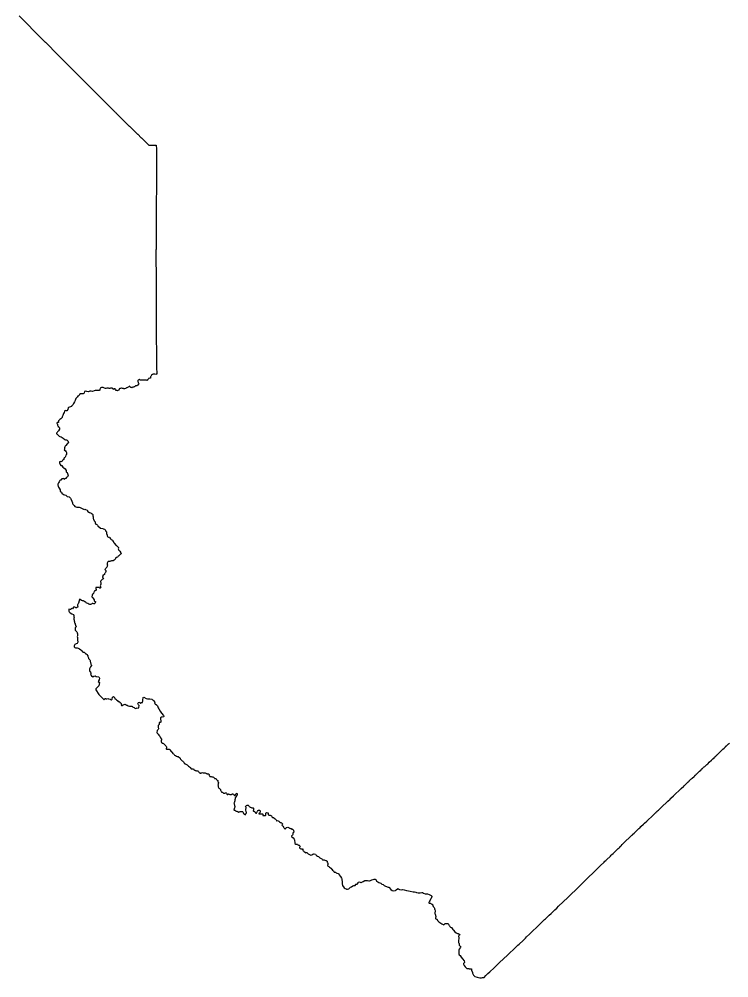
# Model space of a CAD drawing. Extents: x 6438959 to 7279357, y 1424492 to 2039161.
# Drawn here: x 6498228 to 6678693, y 1424492 to 1668222 of the extents above; entities that cross this region are included whole.
import ezdxf

# ---------------------------------------------------------------- set-up
doc = ezdxf.new("R2010")
doc.units = 21
doc.layers.add('COUNTY_BOUNDARY', color=40, linetype='Continuous')

msp = doc.modelspace()

# ---------------------------------------------------------------- linework, layer by layer
at = {"layer": 'COUNTY_BOUNDARY'}
msp.add_lwpolyline([(6498228, 1669041), (6500391, 1666871), (6501967, 1665291), (6501990, 1665268), (6504860, 1662391), (6504897, 1662355), (6504909, 1662343), (6508166, 1659081), (6508248, 1658998), (6509173, 1658055), (6509176, 1658045), (6509726, 1657488), (6511342, 1655871), (6511600, 1655613), (6511693, 1655520), (6511731, 1655482), (6511772, 1655445), (6511780, 1655432), (6511840, 1655373), (6511858, 1655365), (6511870, 1655354), (6511894, 1655320), (6515619, 1651599), (6516323, 1650896), (6519373, 1647850), (6519392, 1647831), (6520745, 1646481), (6520773, 1646454), (6522670, 1644560), (6522691, 1644539), (6522791, 1644445), (6522883, 1644359), (6524627, 1642607), (6526239, 1641054), (6526255, 1641038), (6526860, 1640421), (6527264, 1640021), (6527278, 1640007), (6528338, 1639023), (6528374, 1638989), (6529273, 1638079), (6529331, 1638020), (6531174, 1636152), (6532851, 1636148), (6532858, 1636148), (6533100, 1636148), (6533114, 1635198), (6533136, 1633763), (6533137, 1633694), (6533165, 1628286), (6533166, 1628178), (6533116, 1625506), (6533113, 1625395), (6533109, 1623787), (6533108, 1623137), (6533107, 1622992), (6533095, 1621753), (6533094, 1621653), (6533083, 1616790), (6533082, 1616574), (6533044, 1616140), (6533040, 1616094), (6533037, 1612062), (6533037, 1611984), (6533037, 1610524), (6533042, 1609724), (6533043, 1609694), (6533030, 1609652), (6532994, 1609536), (6533008, 1606507), (6533009, 1606477), (6533059, 1603944), (6533061, 1603843), (6533065, 1603652), (6533079, 1600855), (6533080, 1600760), (6533057, 1598270), (6533056, 1598204), (6533026, 1594898), (6533097, 1588556), (6533105, 1587826), (6533160, 1582861), (6533169, 1582038), (6533171, 1581924), (6533125, 1579899), (6533125, 1579809), (6533125, 1579758), (6533210, 1578077), (6533215, 1577978), (6533081, 1577928), (6533056, 1577919), (6532757, 1577929), (6532664, 1577928), (6532508, 1577926), (6532285, 1577932), (6532135, 1577905), (6531921, 1577715), (6531780, 1577583), (6531703, 1577409), (6531636, 1577263), (6531607, 1577142), (6531583, 1576972), (6531462, 1576910), (6531187, 1576893), (6531104, 1576882), (6531078, 1576820), (6531060, 1576688), (6530987, 1576600), (6530896, 1576538), (6530846, 1576436), (6530761, 1576386), (6530649, 1576430), (6530605, 1576465), (6530309, 1576454), (6530136, 1576442), (6529937, 1576466), (6529855, 1576469), (6529684, 1576457), (6529544, 1576469), (6529365, 1576469), (6529206, 1576446), (6529080, 1576478), (6528954, 1576543), (6528843, 1576578), (6528725, 1576576), (6528622, 1576523), (6528514, 1576482), (6528437, 1576367), (6528411, 1576235), (6528405, 1576106), (6528455, 1575930), (6528498, 1575777), (6528542, 1575648), (6528621, 1575536), (6528654, 1575483), (6528636, 1575445), (6528580, 1575384), (6528501, 1575275), (6528457, 1575202), (6528339, 1575143), (6528272, 1575032), (6528239, 1574988), (6528190, 1574983), (6528087, 1574973), (6527955, 1574994), (6527841, 1575000), (6527726, 1574956), (6527644, 1574868), (6527556, 1574780), (6527459, 1574715), (6527318, 1574695), (6527207, 1574692), (6527142, 1574713), (6527077, 1574683), (6526998, 1574613), (6526957, 1574540), (6526919, 1574463), (6526787, 1574537), (6526649, 1574616), (6526585, 1574613), (6526479, 1574766), (6526394, 1574822), (6526330, 1574875), (6526221, 1574846), (6526077, 1574761), (6525922, 1574670), (6525772, 1574594), (6525625, 1574488), (6525543, 1574453), (6525432, 1574427), (6525235, 1574339), (6525021, 1574257), (6524886, 1574257), (6524768, 1574298), (6524663, 1574322), (6524536, 1574333), (6524292, 1574378), (6524192, 1574420), (6523960, 1574335), (6523831, 1574288), (6523740, 1574236), (6523681, 1574198), (6523637, 1574092), (6523583, 1573984), (6523539, 1573884), (6523354, 1573773), (6523201, 1573768), (6523066, 1573783), (6522893, 1573833), (6522721, 1574104), (6522633, 1574204), (6522575, 1574239), (6522422, 1574216), (6522325, 1574164), (6522213, 1574117), (6522146, 1574088), (6522047, 1574314), (6521851, 1574385), (6521604, 1574404), (6521422, 1574413), (6521269, 1574364), (6521205, 1574337), (6521099, 1574361), (6520979, 1574418), (6520885, 1574450), (6520803, 1574439), (6520501, 1574401), (6520298, 1574332), (6520157, 1574297), (6519946, 1574386), (6519624, 1574545), (6519466, 1574566), (6519131, 1574547), (6518972, 1574488), (6518878, 1574424), (6518825, 1574383), (6518757, 1574075), (6518706, 1573911), (6518603, 1573814), (6518439, 1573853), (6518219, 1573777), (6517896, 1573855), (6517538, 1573806), (6517324, 1573707), (6516848, 1573599), (6516534, 1573656), (6516226, 1573639), (6515988, 1573523), (6515785, 1573476), (6515468, 1573533), (6515211, 1573634), (6514867, 1573541), (6514737, 1573262), (6514637, 1573086), (6514507, 1572999), (6514354, 1572949), (6514011, 1572933), (6513870, 1572968), (6513756, 1572945), (6513591, 1572869), (6513538, 1572673), (6513426, 1572518), (6513208, 1572372), (6513088, 1572337), (6513040, 1572149), (6512955, 1572096), (6512629, 1571801), (6512495, 1571299), (6512323, 1570897), (6512061, 1570528), (6511972, 1570256), (6511766, 1570065), (6511578, 1569937), (6511563, 1569825), (6511537, 1569737), (6511304, 1569673), (6511014, 1569565), (6510779, 1569457), (6510690, 1569367), (6510589, 1568982), (6510316, 1568681), (6510215, 1568628), (6509919, 1568694), (6509834, 1568650), (6509772, 1568568), (6509669, 1568233), (6509535, 1567949), (6509331, 1567464), (6509180, 1567080), (6509148, 1566932), (6508955, 1566787), (6508857, 1566615), (6508606, 1566413), (6508324, 1566220), (6508181, 1566112), (6508220, 1565901), (6508217, 1565789), (6508204, 1565704), (6507979, 1565682), (6507803, 1565618), (6507770, 1565553), (6507847, 1565497), (6507931, 1565379), (6507999, 1565236), (6508007, 1565146), (6508007, 1565086), (6508006, 1565023), (6508029, 1564906), (6508170, 1564683), (6508389, 1564476), (6508471, 1564247), (6508464, 1563991), (6508191, 1563598), (6508001, 1563303), (6507854, 1563168), (6507733, 1563004), (6507750, 1562834), (6507891, 1562675), (6508365, 1562233), (6508558, 1562118), (6508866, 1562035), (6509174, 1561875), (6509414, 1561663), (6509813, 1561385), (6510036, 1561288), (6510250, 1561255), (6510414, 1561228), (6510563, 1561037), (6510714, 1560769), (6510771, 1560531), (6510669, 1560458), (6510510, 1560377), (6510395, 1560251), (6510059, 1559861), (6509929, 1559621), (6509864, 1559454), (6509717, 1559205), (6509731, 1558970), (6509736, 1558808), (6509710, 1558708), (6509976, 1558438), (6510183, 1558237), (6510250, 1558040), (6510267, 1557808), (6510287, 1557708), (6510249, 1557579), (6510122, 1557403), (6510024, 1557051), (6509959, 1556902), (6509824, 1556817), (6509692, 1556703), (6509582, 1556483), (6509544, 1556310), (6509311, 1556120), (6509255, 1555999), (6509123, 1555809), (6509005, 1555739), (6508890, 1555704), (6508706, 1555734), (6508564, 1555700), (6508528, 1555681), (6508461, 1555647), (6508470, 1555415), (6508624, 1554997), (6508799, 1554751), (6509067, 1554750), (6509294, 1554291), (6509596, 1554170), (6509953, 1553895), (6510180, 1553480), (6510174, 1553140), (6510267, 1553049), (6510449, 1552980), (6510603, 1552478), (6510658, 1552225), (6510504, 1551888), (6510351, 1551745), (6510269, 1551681), (6510213, 1551522), (6510174, 1551425), (6509951, 1551417), (6509757, 1551291), (6509630, 1551223), (6509565, 1551419), (6509133, 1551379), (6509102, 1551335), (6508947, 1551100), (6508791, 1551045), (6508659, 1550992), (6508603, 1550954), (6508379, 1550564), (6508261, 1550336), (6508142, 1550154), (6508080, 1550007), (6508054, 1549937), (6508034, 1549815), (6508058, 1549723), (6508108, 1549606), (6508133, 1549537), (6508171, 1549419), (6508201, 1549274), (6508409, 1549011), (6508650, 1548560), (6508683, 1548419), (6508649, 1548218), (6508774, 1548160), (6508957, 1548001), (6509106, 1547717), (6509531, 1547358), (6509756, 1547249), (6510089, 1547199), (6510338, 1546931), (6510446, 1546881), (6510938, 1546764), (6511254, 1546463), (6511345, 1546312), (6511652, 1545703), (6511702, 1545462), (6511752, 1545362), (6511760, 1545087), (6511835, 1544936), (6512068, 1544786), (6512084, 1544711), (6512201, 1544611), (6512209, 1544560), (6512425, 1544327), (6512933, 1544150), (6513458, 1544124), (6513725, 1544082), (6514074, 1543873), (6514258, 1543822), (6514424, 1543722), (6514732, 1543588), (6514940, 1543621), (6515057, 1543596), (6515523, 1543420), (6515573, 1543344), (6515606, 1543144), (6515664, 1543044), (6516089, 1542835), (6516373, 1542743), (6516539, 1542659), (6516630, 1542576), (6516689, 1542551), (6516739, 1542484), (6516913, 1542375), (6516980, 1542292), (6516997, 1542225), (6516996, 1541975), (6517070, 1541666), (6517086, 1541283), (6517136, 1541108), (6517318, 1540691), (6517543, 1540432), (6517584, 1540048), (6517625, 1539932), (6517742, 1539840), (6517867, 1539798), (6518050, 1539664), (6518050, 1539630), (6518108, 1539589), (6518258, 1539413), (6518873, 1538845), (6519540, 1538702), (6519573, 1538661), (6519965, 1538518), (6520064, 1538418), (6520147, 1538285), (6520172, 1538143), (6520372, 1537951), (6520438, 1537842), (6520454, 1537600), (6520412, 1537425), (6520578, 1537025), (6520611, 1536875), (6520702, 1536658), (6520769, 1536575), (6520935, 1536499), (6521210, 1536490), (6521318, 1536365), (6521426, 1536081), (6521593, 1535923), (6521801, 1535847), (6521934, 1535772), (6522009, 1535672), (6522050, 1535497), (6522299, 1535180), (6522349, 1534971), (6522923, 1534395), (6523040, 1534328), (6523481, 1533902), (6523505, 1533826), (6523497, 1533693), (6523438, 1533577), (6523446, 1533368), (6523471, 1533310), (6523837, 1532984), (6524028, 1532725), (6524028, 1532667), (6524211, 1532375), (6524168, 1532306), (6524033, 1532233), (6523959, 1532186), (6523795, 1532031), (6523665, 1531882), (6523603, 1531815), (6523544, 1531754), (6523456, 1531716), (6523379, 1531684), (6523320, 1531561), (6523208, 1531464), (6522991, 1531356), (6522906, 1531315), (6522826, 1531259), (6522761, 1531180), (6522725, 1531025), (6522640, 1530910), (6522543, 1530802), (6522484, 1530735), (6522399, 1530688), (6522296, 1530644), (6522196, 1530571), (6522099, 1530513), (6521958, 1530501), (6521826, 1530502), (6521679, 1530496), (6521529, 1530462), (6521417, 1530389), (6521276, 1530316), (6521056, 1530302), (6520891, 1530308), (6520827, 1530287), (6520762, 1530214), (6520576, 1529918), (6520596, 1529774), (6520634, 1529666), (6520660, 1529425), (6520645, 1529278), (6520647, 1529149), (6520670, 1529052), (6520638, 1528967), (6520561, 1528917), (6520417, 1528841), (6520341, 1528688), (6520270, 1528589), (6520005, 1528299), (6520128, 1528193), (6520227, 1528028), (6520226, 1527770), (6520152, 1527506), (6520122, 1527438), (6519981, 1527301), (6519937, 1527174), (6519892, 1527057), (6519704, 1526893), (6519586, 1526847), (6519522, 1526829), (6519513, 1526729), (6519545, 1526627), (6519488, 1526542), (6519444, 1526451), (6519444, 1526321), (6519531, 1526166), (6519640, 1526077), (6519554, 1525925), (6519498, 1525857), (6519374, 1525805), (6519210, 1525667), (6519101, 1525503), (6519030, 1525403), (6518877, 1525278), (6518987, 1524851), (6518995, 1524713), (6518986, 1524567), (6518880, 1524356), (6518823, 1524121), (6518896, 1523921), (6518966, 1523692), (6518939, 1523615), (6518851, 1523560), (6518722, 1523549), (6518490, 1523690), (6518373, 1523749), (6518118, 1523759), (6517842, 1523739), (6517721, 1523716), (6517715, 1523613), (6517759, 1523466), (6517776, 1523252), (6517775, 1523081), (6517757, 1523002), (6517678, 1522947), (6517599, 1522909), (6517478, 1522903), (6517404, 1522904), (6517360, 1522798), (6517283, 1522651), (6517227, 1522531), (6517147, 1522202), (6517041, 1522109), (6516905, 1521995), (6516793, 1521775), (6516763, 1521581), (6516748, 1521405), (6516683, 1521326), (6516964, 1521134), (6517143, 1520820), (6517298, 1520593), (6517258, 1520364), (6517590, 1520183), (6517646, 1520136), (6517657, 1520039), (6517468, 1519638), (6517394, 1519559), (6517274, 1519559), (6517186, 1519618), (6516931, 1519701), (6516851, 1519696), (6516790, 1519646), (6516701, 1519482), (6516586, 1519450), (6516396, 1519433), (6516219, 1519410), (6516011, 1519457), (6515909, 1519519), (6515683, 1519641), (6515472, 1519776), (6515305, 1519827), (6515164, 1519974), (6514895, 1520072), (6514692, 1520228), (6514575, 1520307), (6514332, 1520329), (6514056, 1520447), (6513731, 1520648), (6513590, 1520710), (6513522, 1520713), (6513493, 1520645), (6513551, 1520548), (6513518, 1520405), (6513480, 1520317), (6513287, 1519780), (6513251, 1519657), (6513234, 1519575), (6513124, 1519420), (6513092, 1519340), (6513081, 1519313), (6513072, 1519291), (6513066, 1519277), (6513077, 1519067), (6513115, 1518937), (6513150, 1518784), (6513167, 1518708), (6513066, 1518689), (6512906, 1518659), (6512823, 1518600), (6512720, 1518527), (6512644, 1518596), (6512562, 1518672), (6512407, 1518693), (6512271, 1518731), (6512063, 1518729), (6512007, 1518697), (6511987, 1518641), (6511978, 1518585), (6511821, 1518271), (6511518, 1518395), (6511395, 1518250), (6511339, 1518176), (6511196, 1518175), (6510893, 1518216), (6510867, 1518210), (6510846, 1518054), (6510857, 1517834), (6510874, 1517713), (6510918, 1517581), (6511093, 1517372), (6511184, 1517296), (6511635, 1517062), (6512060, 1516861), (6512101, 1516588), (6512144, 1516391), (6512208, 1516215), (6512154, 1515962), (6512165, 1515657), (6512200, 1515387), (6512184, 1515202), (6512305, 1515063), (6512299, 1514978), (6512295, 1514923), (6512324, 1514779), (6512415, 1514661), (6512450, 1514584), (6512432, 1514511), (6512455, 1514388), (6512589, 1514132), (6512670, 1513916), (6512706, 1513817), (6512729, 1513703), (6512567, 1513559), (6512458, 1513451), (6512440, 1513321), (6512466, 1513028), (6512495, 1512881), (6512574, 1512781), (6512860, 1512486), (6512936, 1512254), (6512936, 1512154), (6513020, 1512016), (6513025, 1511760), (6513057, 1511549), (6513054, 1511411), (6512986, 1511249), (6513035, 1511017), (6513076, 1510929), (6513064, 1510838), (6513040, 1510744), (6513054, 1510492), (6513103, 1510245), (6513147, 1510124), (6513170, 1510016), (6513149, 1509863), (6513057, 1509655), (6512975, 1509493), (6512760, 1509435), (6512548, 1509357), (6512420, 1509237), (6512203, 1508887), (6512178, 1508796), (6512174, 1508661), (6512296, 1508550), (6512361, 1508473), (6512540, 1508396), (6512724, 1508411), (6512971, 1508395), (6513255, 1508303), (6513601, 1508176), (6513929, 1507899), (6514175, 1507602), (6514316, 1507404), (6514527, 1507307), (6514755, 1507256), (6514963, 1507115), (6515074, 1506959), (6515127, 1506873), (6515282, 1506843), (6515446, 1506664), (6515663, 1506370), (6515706, 1506179), (6515747, 1505976), (6515826, 1505820), (6515828, 1505691), (6515963, 1505585), (6516112, 1505455), (6516197, 1505299), (6516273, 1505167), (6516296, 1505123), (6516257, 1504938), (6516359, 1504720), (6516400, 1504544), (6516438, 1504394), (6516481, 1504235), (6516563, 1504079), (6516607, 1503965), (6516598, 1503885), (6516358, 1503518), (6516102, 1503064), (6516079, 1502648), (6516165, 1502380), (6516399, 1502271), (6516424, 1501904), (6516401, 1501647), (6516635, 1501281), (6516991, 1501014), (6517224, 1501186), (6517530, 1501285), (6517825, 1501115), (6518464, 1501056), (6518698, 1500690), (6518564, 1500225), (6518357, 1499821), (6518652, 1499541), (6518458, 1498708), (6518116, 1498352), (6518051, 1498304), (6517748, 1497947), (6517700, 1497703), (6518489, 1496520), (6519732, 1495253), (6519867, 1495290), (6519952, 1495303), (6520130, 1495508), (6520254, 1495474), (6520304, 1495440), (6520386, 1495440), (6520421, 1495440), (6520512, 1495440), (6520779, 1495481), (6520946, 1495414), (6521329, 1495313), (6521470, 1495229), (6521637, 1495179), (6521663, 1495155), (6521867, 1495360), (6521951, 1495849), (6522184, 1495997), (6522455, 1495766), (6522590, 1495452), (6522663, 1495452), (6522703, 1495430), (6522754, 1495402), (6522946, 1495201), (6523254, 1495034), (6523292, 1495016), (6523329, 1494815), (6523427, 1494767), (6523525, 1494767), (6523553, 1494792), (6523573, 1494772), (6523653, 1494691), (6523803, 1494608), (6523861, 1494507), (6523936, 1494491), (6524177, 1494199), (6524194, 1494140), (6524276, 1494024), (6524203, 1493816), (6524227, 1493743), (6524428, 1493719), (6524649, 1493864), (6524917, 1493965), (6525075, 1494040), (6525180, 1494010), (6525279, 1494010), (6525400, 1493899), (6525508, 1493790), (6525581, 1493802), (6525664, 1493823), (6525746, 1493811), (6525804, 1493758), (6525873, 1493657), (6526291, 1493564), (6526633, 1493593), (6526866, 1493559), (6527023, 1493463), (6527162, 1493342), (6527432, 1493259), (6527630, 1493017), (6527900, 1492983), (6528198, 1493162), (6528486, 1493039), (6528668, 1493188), (6528712, 1493690), (6528563, 1493872), (6528490, 1494103), (6528436, 1494274), (6528459, 1494433), (6528569, 1494484), (6528800, 1494547), (6528849, 1494481), (6528874, 1494487), (6529091, 1494304), (6529149, 1494295), (6529286, 1494432), (6529324, 1494470), (6529408, 1494487), (6529549, 1494529), (6529583, 1494620), (6529702, 1494831), (6529693, 1494906), (6529687, 1494949), (6529696, 1495070), (6529744, 1495759), (6529949, 1495808), (6530527, 1495509), (6530834, 1495427), (6530908, 1495382), (6530909, 1495386), (6530934, 1495394), (6531417, 1495427), (6531430, 1495438), (6531934, 1495352), (6532117, 1495160), (6532301, 1495093), (6532361, 1495026), (6532684, 1494668), (6532700, 1494585), (6532708, 1494493), (6532675, 1494351), (6532804, 1494165), (6533150, 1493863), (6533372, 1493645), (6533549, 1493121), (6533747, 1492854), (6534072, 1492282), (6534382, 1491797), (6534939, 1491154), (6535026, 1491057), (6535125, 1490985), (6534967, 1490861), (6534601, 1490747), (6534345, 1490732), (6534235, 1490718), (6534126, 1490595), (6534141, 1490350), (6534233, 1489715), (6534236, 1489531), (6534065, 1489444), (6533870, 1489368), (6533824, 1489135), (6533814, 1488903), (6533742, 1488792), (6533609, 1488668), (6533574, 1488435), (6533577, 1488178), (6533667, 1487812), (6533607, 1487664), (6533510, 1487529), (6533329, 1487331), (6533261, 1486841), (6533278, 1486683), (6533594, 1486399), (6533727, 1486182), (6533794, 1486141), (6533968, 1485898), (6534128, 1485491), (6534384, 1485199), (6534418, 1485024), (6534407, 1484976), (6534393, 1484916), (6534328, 1484856), (6534359, 1484664), (6534376, 1484531), (6534403, 1484429), (6534464, 1484329), (6534607, 1484176), (6534710, 1484115), (6534792, 1484112), (6534927, 1484045), (6535024, 1483959), (6535109, 1483874), (6535203, 1483801), (6535312, 1483704), (6535397, 1483648), (6535476, 1483563), (6535549, 1483466), (6535620, 1483343), (6535661, 1483246), (6535696, 1483131), (6535705, 1483014), (6535676, 1482914), (6535614, 1482837), (6535594, 1482729), (6535687, 1482617), (6535764, 1482608), (6536245, 1482656), (6536312, 1482656), (6536377, 1482618), (6536459, 1482568), (6536541, 1482518), (6536655, 1482456), (6536723, 1482392), (6536749, 1482324), (6536735, 1482204), (6536767, 1482124), (6536846, 1482124), (6536943, 1482063), (6536990, 1481972), (6537031, 1481884), (6537116, 1481840), (6537183, 1481752), (6537231, 1481652), (6537330, 1481525), (6537439, 1481470), (6537550, 1481355), (6537621, 1481249), (6537770, 1481138), (6537993, 1480988), (6538228, 1480853), (6538366, 1480768), (6538465, 1480733), (6538548, 1480721), (6538644, 1480742), (6538774, 1480645), (6538961, 1480525), (6539052, 1480460), (6539161, 1480334), (6539193, 1480216), (6539237, 1480078), (6539381, 1479876), (6539519, 1479802), (6539689, 1479703), (6539839, 1479568), (6540024, 1479397), (6540132, 1479262), (6540182, 1479154), (6540203, 1479077), (6540279, 1479001), (6540385, 1478931), (6540493, 1478875), (6540596, 1478816), (6540784, 1478696), (6540933, 1478607), (6541133, 1478476), (6541294, 1478317), (6541538, 1478111), (6541673, 1477947), (6541957, 1477624), (6542069, 1477604), (6542321, 1477618), (6542450, 1477628), (6542576, 1477598), (6542679, 1477487), (6542863, 1477328), (6542987, 1477220), (6543127, 1477181), (6543327, 1477135), (6543544, 1477126), (6543641, 1477114), (6543755, 1477044), (6543870, 1476906), (6543970, 1476742), (6544046, 1476674), (6544157, 1476562), (6544254, 1476518), (6544401, 1476501), (6544533, 1476595), (6544588, 1476633), (6544650, 1476639), (6544814, 1476657), (6545028, 1476651), (6545186, 1476645), (6545321, 1476619), (6545518, 1476590), (6545670, 1476540), (6545823, 1476446), (6545914, 1476402), (6546034, 1476376), (6546163, 1476359), (6546233, 1476367), (6546354, 1476379), (6546474, 1476315), (6546562, 1476135), (6546562, 1476047), (6546568, 1475965), (6546589, 1475821), (6546671, 1475686), (6546753, 1475663), (6547081, 1475645), (6547231, 1475604), (6547407, 1475613), (6547509, 1475593), (6547609, 1475522), (6547689, 1475446), (6547820, 1475346), (6547867, 1475226), (6547918, 1475182), (6547994, 1475161), (6548097, 1475170), (6548237, 1475141), (6548322, 1475065), (6548419, 1474947), (6548487, 1474859), (6548601, 1474765), (6548716, 1474636), (6548751, 1474556), (6548774, 1474448), (6548783, 1474348), (6548827, 1474263), (6548886, 1474178), (6548924, 1474107), (6548930, 1474010), (6548860, 1473860), (6548819, 1473801), (6548795, 1473672), (6548775, 1473557), (6548790, 1473431), (6548804, 1473255), (6548851, 1473073), (6548937, 1472844), (6549013, 1472723), (6549162, 1472659), (6549253, 1472585), (6549321, 1472491), (6549397, 1472350), (6549462, 1472218), (6549512, 1472065), (6549573, 1471915), (6549661, 1471760), (6549714, 1471695), (6549861, 1471681), (6549961, 1471669), (6550025, 1471616), (6550090, 1471537), (6550181, 1471478), (6550274, 1471440), (6550377, 1471431), (6550542, 1471449), (6550679, 1471496), (6550791, 1471529), (6550905, 1471499), (6550987, 1471423), (6551031, 1471308), (6551075, 1471203), (6551152, 1471123), (6551284, 1471135), (6551342, 1471200), (6551459, 1471235), (6551530, 1471215), (6551635, 1471159), (6551770, 1471115), (6551888, 1471095), (6552043, 1471124), (6552210, 1471139), (6552304, 1471154), (6552392, 1471178), (6552468, 1471237), (6552565, 1471248), (6552636, 1471228), (6552723, 1471145), (6552791, 1471028), (6552864, 1470919), (6552970, 1470831), (6553090, 1470875), (6553146, 1470958), (6553207, 1471028), (6553266, 1471084), (6553313, 1471167), (6553386, 1471293), (6553459, 1471370), (6553533, 1471402), (6553621, 1471393), (6553682, 1471346), (6553700, 1471267), (6553665, 1471146), (6553642, 1470961), (6553600, 1470811), (6553536, 1470732), (6553152, 1470288), (6553114, 1470167), (6553126, 1470035), (6553120, 1469950), (6553097, 1469841), (6553070, 1469724), (6553032, 1469559), (6553030, 1469397), (6553027, 1469303), (6553006, 1469127), (6552942, 1469004), (6552851, 1468895), (6552869, 1468774), (6552927, 1468645), (6552965, 1468504), (6552998, 1468325), (6553042, 1468043), (6553033, 1467855), (6553010, 1467740), (6552946, 1467608), (6552902, 1467523), (6552887, 1467426), (6552852, 1467185), (6552931, 1467149), (6553054, 1467114), (6553181, 1467020), (6553248, 1466965), (6553403, 1466865), (6553483, 1466865), (6553565, 1466868), (6553714, 1466812), (6553779, 1466759), (6553849, 1466686), (6553911, 1466636), (6553993, 1466648), (6554116, 1466669), (6554236, 1466698), (6554415, 1466766), (6554612, 1466781), (6554832, 1466787), (6554981, 1466775), (6555060, 1466743), (6555134, 1466669), (6555181, 1466549), (6555225, 1466402), (6555298, 1466285), (6555413, 1466153), (6555747, 1465947), (6555823, 1466073), (6555870, 1466194), (6555917, 1466285), (6555981, 1466362), (6556058, 1466450), (6556046, 1466526), (6556005, 1466623), (6555966, 1466688), (6555899, 1466858), (6555822, 1466976), (6555837, 1467055), (6555890, 1467155), (6555887, 1467317), (6555890, 1467461), (6555922, 1467611), (6555925, 1467793), (6555892, 1467901), (6555825, 1468057), (6555880, 1468175), (6555924, 1468242), (6556074, 1468328), (6556244, 1468381), (6556326, 1468395), (6556470, 1468372), (6556523, 1468313), (6556605, 1468222), (6556731, 1468076), (6556866, 1467987), (6556995, 1467920), (6557209, 1467806), (6557356, 1467694), (6557461, 1467703), (6557526, 1467694), (6557670, 1467700), (6557764, 1467692), (6557811, 1467586), (6557799, 1467454), (6557787, 1467318), (6557723, 1466989), (6557834, 1466901), (6557996, 1466854), (6558107, 1466770), (6558201, 1466652), (6558225, 1466552), (6558432, 1466379), (6558577, 1466352), (6558673, 1466588), (6558729, 1466726), (6558808, 1466858), (6558881, 1466958), (6558937, 1467023), (6559060, 1467102), (6559186, 1467152), (6559333, 1467137), (6559409, 1467055), (6559444, 1466982), (6559509, 1466915), (6559530, 1466811), (6559488, 1466653), (6559462, 1466506), (6559442, 1466418), (6559368, 1466388), (6559301, 1466374), (6559198, 1466291), (6559198, 1466200), (6559292, 1466180), (6559363, 1466177), (6559474, 1466156), (6559674, 1466145), (6559806, 1466145), (6559990, 1466145), (6560090, 1466166), (6560222, 1466136), (6560228, 1465755), (6560298, 1465740), (6560466, 1465731), (6560671, 1465740), (6560794, 1465731), (6560858, 1465755), (6560923, 1465837), (6560935, 1465952), (6560955, 1466114), (6560976, 1466314), (6560999, 1466431), (6561052, 1466469), (6561140, 1466501), (6561374, 1466475), (6561535, 1466436), (6561565, 1466358), (6561589, 1466158), (6561582, 1465996), (6561640, 1465901), (6561727, 1465863), (6561868, 1465847), (6562086, 1465824), (6562247, 1465754), (6562392, 1465689), (6562463, 1465533), (6562512, 1465417), (6562550, 1465304), (6562647, 1465284), (6562829, 1465253), (6562967, 1465212), (6563114, 1465126), (6563336, 1464933), (6563494, 1464783), (6563606, 1464678), (6563647, 1464511), (6563674, 1464372), (6563751, 1464423), (6563911, 1464449), (6564061, 1464403), (6564227, 1464314), (6564392, 1464188), (6564434, 1464075), (6564619, 1464009), (6564771, 1463975), (6564951, 1463886), (6565121, 1463759), (6565193, 1463671), (6565175, 1463568), (6565111, 1463399), (6565065, 1463310), (6565116, 1463258), (6565228, 1463142), (6565346, 1463011), (6565423, 1462912), (6565471, 1462828), (6565485, 1462806), (6565550, 1462691), (6565650, 1462542), (6565745, 1462412), (6565827, 1462373), (6565924, 1462370), (6565990, 1462459), (6566085, 1462592), (6566199, 1462720), (6566307, 1462747), (6566523, 1462761), (6566683, 1462750), (6566879, 1462659), (6566965, 1462578), (6567096, 1462508), (6567215, 1462493), (6567366, 1462496), (6567452, 1462455), (6567473, 1462370), (6567521, 1462252), (6567603, 1462251), (6567699, 1462255), (6567790, 1462226), (6567970, 1462050), (6568017, 1461884), (6568035, 1461706), (6568050, 1461543), (6567962, 1461445), (6567818, 1461350), (6567791, 1461198), (6567801, 1461045), (6567802, 1460899), (6567736, 1460779), (6567622, 1460693), (6567445, 1460583), (6567452, 1460500), (6567586, 1460348), (6567877, 1460065), (6568126, 1459738), (6568231, 1459537), (6568286, 1459355), (6568325, 1458962), (6568331, 1458847), (6568357, 1458641), (6568579, 1458510), (6568639, 1458506), (6568643, 1458506), (6569044, 1458481), (6569089, 1458327), (6569086, 1458272), (6569272, 1458210), (6569446, 1458186), (6569624, 1458056), (6569691, 1457916), (6569628, 1457774), (6569521, 1457667), (6569537, 1457584), (6569632, 1457475), (6569704, 1457392), (6569839, 1457224), (6569976, 1457252), (6570067, 1457253), (6570124, 1457246), (6570181, 1457240), (6570244, 1457232), (6570381, 1457269), (6570388, 1457193), (6570386, 1456934), (6570435, 1456800), (6570605, 1456678), (6570715, 1456545), (6570919, 1456451), (6570964, 1456384), (6570957, 1456283), (6570978, 1456275), (6571086, 1456321), (6571261, 1456376), (6571364, 1456383), (6571471, 1456314), (6571563, 1456198), (6571731, 1455991), (6571917, 1455906), (6572061, 1455875), (6572225, 1455742), (6572413, 1455713), (6572653, 1455795), (6572930, 1455908), (6573187, 1456050), (6573266, 1456030), (6573549, 1455969), (6573703, 1455727), (6573819, 1455576), (6574089, 1455395), (6574322, 1455366), (6574429, 1455243), (6574656, 1455029), (6574987, 1454866), (6575170, 1454783), (6575243, 1454634), (6575365, 1454510), (6575662, 1454460), (6575815, 1454471), (6575965, 1454429), (6576264, 1454293), (6576554, 1454132), (6576552, 1454044), (6576536, 1453926), (6576569, 1453903), (6576650, 1453786), (6576730, 1453561), (6576740, 1453308), (6576670, 1453072), (6576688, 1452978), (6576736, 1452923), (6576943, 1452808), (6577169, 1452661), (6577427, 1452485), (6577547, 1452352), (6577583, 1452244), (6577706, 1452092), (6577927, 1451878), (6578141, 1451681), (6578270, 1451509), (6578359, 1451390), (6578463, 1451359), (6578639, 1451335), (6578824, 1451173), (6579045, 1451059), (6579351, 1450979), (6579527, 1450909), (6579612, 1450695), (6579822, 1450375), (6579968, 1450248), (6580206, 1449839), (6580291, 1449669), (6580283, 1449402), (6580371, 1449018), (6580334, 1448544), (6580359, 1448383), (6580453, 1448002), (6580587, 1447691), (6580738, 1447585), (6580885, 1447358), (6581099, 1447219), (6581344, 1447131), (6581486, 1447034), (6581751, 1447031), (6582043, 1447150), (6582234, 1447312), (6582495, 1447547), (6582714, 1447657), (6583043, 1447849), (6583346, 1447965), (6583652, 1447966), (6583728, 1448012), (6583732, 1448135), (6583716, 1448235), (6583815, 1448275), (6584026, 1448280), (6584185, 1448303), (6584274, 1448428), (6584394, 1448659), (6584524, 1448790), (6584752, 1448861), (6584979, 1448855), (6585116, 1448730), (6585228, 1448670), (6585280, 1448724), (6585314, 1448789), (6585376, 1448796), (6585691, 1448950), (6586163, 1449207), (6586374, 1449265), (6586835, 1449245), (6587183, 1449139), (6587345, 1449114), (6587564, 1449208), (6587870, 1449377), (6588247, 1449512), (6588531, 1449583), (6588740, 1449600), (6588953, 1449518), (6589020, 1449334), (6589050, 1449285), (6589129, 1449033), (6589396, 1448872), (6589683, 1448753), (6589921, 1448635), (6590159, 1448518), (6590476, 1448343), (6590797, 1448233), (6591039, 1448004), (6591414, 1447830), (6592079, 1447568), (6592276, 1447562), (6592324, 1447483), (6592710, 1446986), (6593047, 1446658), (6593444, 1446584), (6593934, 1446671), (6594105, 1446829), (6594432, 1447125), (6594567, 1447165), (6594642, 1447086), (6594929, 1446926), (6595559, 1446831), (6595822, 1446923), (6596108, 1446845), (6596709, 1446701), (6597254, 1446602), (6597690, 1446499), (6598383, 1446380), (6598496, 1446365), (6598717, 1446344), (6599085, 1446233), (6599274, 1446158), (6599651, 1446082), (6600242, 1446132), (6600647, 1446159), (6600762, 1446145), (6601010, 1445992), (6601461, 1445861), (6602047, 1445805), (6602448, 1445693), (6602997, 1445413), (6603169, 1445253), (6603170, 1445150), (6603110, 1444949), (6603010, 1444680), (6602851, 1444464), (6602715, 1444274), (6602591, 1443978), (6602421, 1443662), (6602381, 1443588), (6602402, 1443541), (6602511, 1443501), (6602843, 1443489), (6602918, 1443428), (6602998, 1443329), (6603201, 1443254), (6603325, 1443196), (6603370, 1443103), (6603449, 1442868), (6603478, 1442597), (6603654, 1442431), (6603740, 1442373), (6603852, 1442184), (6603886, 1441926), (6603936, 1441860), (6604012, 1441560), (6603913, 1440935), (6604030, 1440543), (6604064, 1440518), (6604106, 1440360), (6604196, 1440093), (6604159, 1439883), (6604131, 1439783), (6604124, 1439586), (6604157, 1439456), (6604258, 1439437), (6604405, 1439456), (6604558, 1439252), (6604566, 1439185), (6604608, 1439135), (6604617, 1439077), (6604675, 1438994), (6604750, 1438886), (6604942, 1438719), (6605243, 1438578), (6605743, 1438221), (6606194, 1438005), (6606302, 1438039), (6606435, 1438181), (6606593, 1438264), (6606827, 1438314), (6606874, 1438293), (6607032, 1438283), (6607240, 1438346), (6607323, 1438294), (6607500, 1437990), (6607578, 1437793), (6607670, 1437723), (6607754, 1437574), (6607811, 1437451), (6607947, 1437384), (6608153, 1437295), (6608309, 1437014), (6608497, 1436786), (6608687, 1436585), (6608979, 1436158), (6609314, 1435917), (6609509, 1435848), (6609686, 1435720), (6609795, 1435753), (6609871, 1435746), (6610250, 1435513), (6610274, 1435472), (6610161, 1435306), (6609955, 1435042), (6609958, 1434981), (6610025, 1434829), (6610032, 1434399), (6609980, 1434072), (6609939, 1433783), (6609915, 1433508), (6610005, 1433297), (6610086, 1433183), (6610108, 1432995), (6610143, 1432772), (6610369, 1432500), (6610520, 1432381), (6610521, 1432313), (6610466, 1432248), (6610338, 1432085), (6610142, 1431753), (6610050, 1431490), (6609994, 1431257), (6609999, 1431129), (6610075, 1430962), (6610067, 1430595), (6610037, 1430575), (6610139, 1430380), (6610355, 1430196), (6610659, 1429776), (6610995, 1429356), (6611410, 1428811), (6611500, 1428454), (6611488, 1428393), (6611355, 1428314), (6611213, 1428174), (6611227, 1427956), (6611352, 1427620), (6611618, 1427300), (6612057, 1426888), (6612557, 1426884), (6612627, 1426810), (6613008, 1426745), (6613220, 1426750), (6613280, 1426452), (6613434, 1426042), (6613469, 1425891), (6613521, 1425659), (6613670, 1425329), (6613733, 1425190), (6614134, 1424819), (6614698, 1424673), (6615378, 1424492), (6615787, 1424524), (6616054, 1424552), (6616460, 1424593), (6616900, 1425043), (6617435, 1425550), (6617945, 1426032), (6619004, 1427041), (6619682, 1427684), (6620397, 1428365), (6621384, 1429304), (6622383, 1430235), (6622503, 1430348), (6624432, 1432197), (6625045, 1432787), (6625355, 1433070), (6626360, 1433992), (6626982, 1434600), (6627275, 1434887), (6627999, 1435596), (6628587, 1436160), (6630036, 1437547), (6630623, 1438110), (6630958, 1438432), (6631136, 1438604), (6631672, 1439121), (6631850, 1439294), (6632077, 1439512), (6632756, 1440166), (6632982, 1440385), (6633474, 1440833), (6633616, 1440962), (6634446, 1441764), (6634920, 1442223), (6635402, 1442688), (6637721, 1444935), (6637798, 1445010), (6640540, 1447668), (6641306, 1448411), (6642516, 1449585), (6644676, 1451678), (6645991, 1452955), (6646993, 1453927), (6647195, 1454124), (6647385, 1454308), (6647550, 1454468), (6648564, 1455451), (6648810, 1455690), (6648956, 1455833), (6649251, 1456117), (6650134, 1456971), (6650429, 1457256), (6650480, 1457307), (6650519, 1457341), (6650797, 1457584), (6650889, 1457665), (6650942, 1457711), (6650996, 1457758), (6651094, 1457861), (6651144, 1457914), (6651246, 1458021), (6651285, 1458062), (6651541, 1458356), (6651639, 1458469), (6651644, 1458474), (6651679, 1458508), (6651785, 1458608), (6651820, 1458641), (6652264, 1459062), (6653595, 1460325), (6654038, 1460746), (6654089, 1460794), (6654239, 1460937), (6654289, 1460985), (6654580, 1461263), (6655452, 1462097), (6655743, 1462376), (6655818, 1462447), (6656043, 1462663), (6656118, 1462735), (6656347, 1462950), (6657034, 1463597), (6657262, 1463812), (6657803, 1464321), (6659423, 1465848), (6659963, 1466358), (6660017, 1466408), (6660179, 1466561), (6660233, 1466612), (6660286, 1466662), (6660442, 1466811), (6660494, 1466861), (6660574, 1466936), (6660811, 1467160), (6660890, 1467236), (6661461, 1467778), (6663175, 1469406), (6663746, 1469949), (6663789, 1469990), (6663920, 1470114), (6663963, 1470156), (6664620, 1470775), (6666589, 1472631), (6667246, 1473250), (6667281, 1473283), (6667386, 1473382), (6667421, 1473415), (6667657, 1473636), (6668365, 1474299), (6668601, 1474521), (6668641, 1474558), (6668719, 1474634), (6669071, 1474976), (6669188, 1475090), (6669353, 1475246), (6669846, 1475715), (6670010, 1475871), (6670049, 1475906), (6670164, 1476011), (6670202, 1476046), (6670265, 1476103), (6670304, 1476139), (6670450, 1476275), (6670512, 1476333), (6670567, 1476381), (6670645, 1476450), (6670729, 1476532), (6670781, 1476584), (6670807, 1476608), (6670884, 1476683), (6670909, 1476708), (6670931, 1476729), (6670998, 1476793), (6671020, 1476814), (6671053, 1476845), (6671150, 1476938), (6671182, 1476969), (6671271, 1477053), (6671538, 1477308), (6671627, 1477393), (6671680, 1477443), (6671839, 1477595), (6671892, 1477646), (6671917, 1477669), (6671976, 1477726), (6671990, 1477739), (6672014, 1477763), (6672026, 1477773), (6672060, 1477806), (6672071, 1477817), (6672189, 1477929), (6672274, 1478011), (6672564, 1478225), (6672692, 1478319), (6672707, 1478330), (6672736, 1478357), (6672865, 1478479), (6672908, 1478520), (6673010, 1478617), (6673116, 1478719), (6673315, 1478909), (6673417, 1479006), (6673722, 1479295), (6674252, 1479798), (6674637, 1480163), (6674942, 1480453), (6674962, 1480471), (6675022, 1480527), (6675042, 1480547), (6675082, 1480585), (6675203, 1480698), (6675243, 1480737), (6675313, 1480802), (6675525, 1480998), (6675577, 1481047), (6675594, 1481064), (6675612, 1481082), (6675666, 1481137), (6675674, 1481146), (6675684, 1481155), (6675745, 1481215), (6675930, 1481393), (6675991, 1481452), (6676361, 1481809), (6677194, 1482615), (6677470, 1482881), (6677839, 1483239), (6677877, 1483275), (6677990, 1483384), (6678027, 1483421), (6678048, 1483440), (6678109, 1483499), (6678129, 1483519), (6678209, 1483595), (6678445, 1483824), (6678524, 1483901), (6678600, 1483974), (6678828, 1484194)], dxfattribs=at)

doc.saveas('drawing.dxf')
